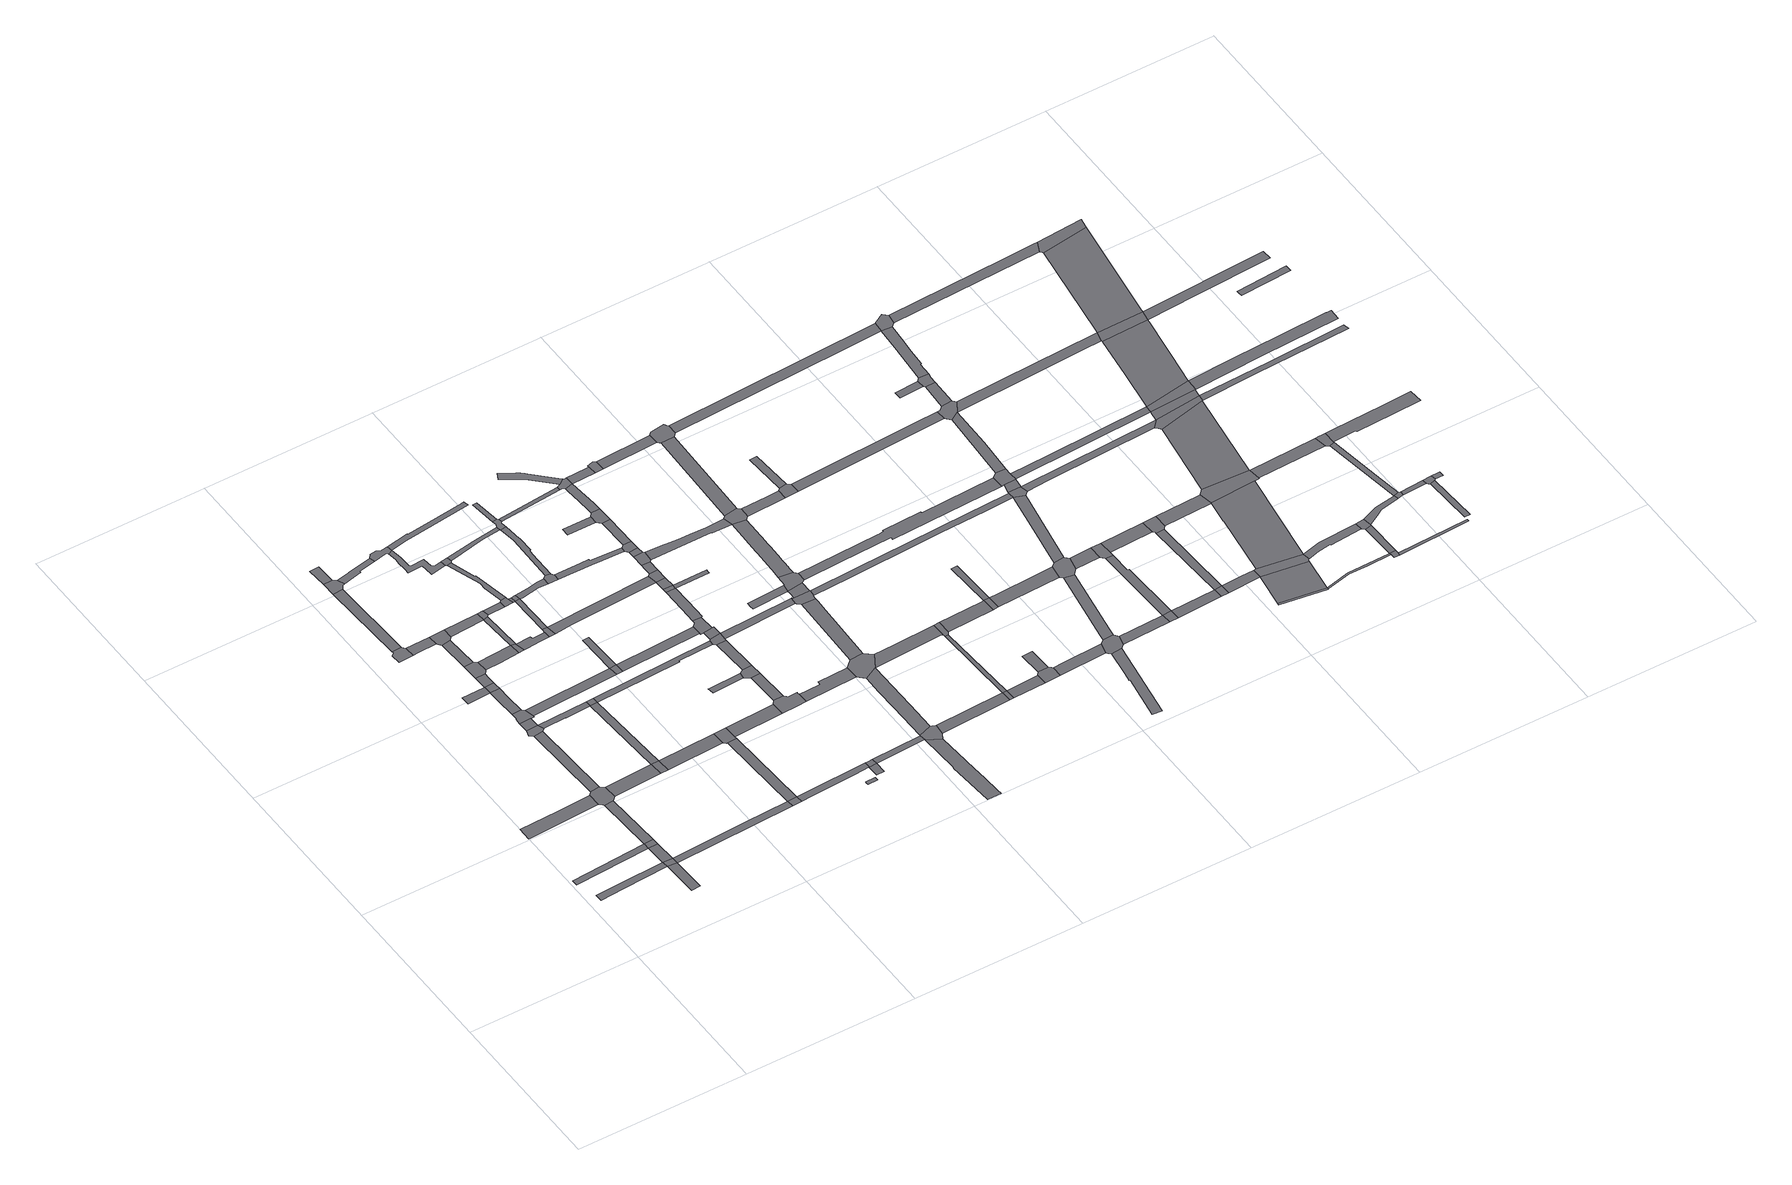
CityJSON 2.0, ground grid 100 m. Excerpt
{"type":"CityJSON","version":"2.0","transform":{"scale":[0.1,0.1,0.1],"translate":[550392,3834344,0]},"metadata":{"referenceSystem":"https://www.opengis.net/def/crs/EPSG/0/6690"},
"CityObjects":{
"road1":{"type":"Road","attributes":{"RoadStructureAttribute.sectionType":"1"},"geometry":[{"type":"MultiSurface","lod":"1","boundaries":[[[0,1,2,3,4,5]]]}]},
"road2":{"type":"Road","attributes":{"RoadStructureAttribute.sectionType":"1"},"geometry":[{"type":"MultiSurface","lod":"1","boundaries":[[[6,7,8,9]]]}]},
"road3":{"type":"Road","attributes":{"RoadStructureAttribute.sectionType":"1"},"geometry":[{"type":"MultiSurface","lod":"1","boundaries":[[[10,11,12,13,14,15]]]}]},
"road4":{"type":"Road","attributes":{"RoadStructureAttribute.sectionType":"1"},"geometry":[{"type":"MultiSurface","lod":"1","boundaries":[[[5,16,17,18,19]]]}]},
"road5":{"type":"Road","geometry":[{"type":"MultiSurface","lod":"1","boundaries":[[[0,5,19,20]]]}]},
"road6":{"type":"Road","attributes":{"RoadStructureAttribute.sectionType":"1"},"geometry":[{"type":"MultiSurface","lod":"1","boundaries":[[[21,9,22,23,24,0,20]]]}]},
"road7":{"type":"Road","geometry":[{"type":"MultiSurface","lod":"1","boundaries":[[[25,6,9,21]]]}]},
"road8":{"type":"Road","attributes":{"RoadStructureAttribute.sectionType":"1"},"geometry":[{"type":"MultiSurface","lod":"1","boundaries":[[[26,27,6,25]]]}]},
"road9":{"type":"Road","geometry":[{"type":"MultiSurface","lod":"1","boundaries":[[[28,29,30,31,10,15,32,33,34,35,36,37,38,27,26,39,40]]]}]},
"road10":{"type":"Road","attributes":{"RoadStructureAttribute.sectionType":"1"},"geometry":[{"type":"MultiSurface","lod":"1","boundaries":[[[41,42,43,29,28]]]}]},
"road11":{"type":"Road","geometry":[{"type":"MultiSurface","lod":"1","boundaries":[[[44,45,46,47,48,49,50,51,52]]]}]},
"road12":{"type":"Road","geometry":[{"type":"MultiSurface","lod":"1","boundaries":[[[53,54,55,56,42,41,57,58,59]]]}]},
"road13":{"type":"Road","geometry":[{"type":"MultiSurface","lod":"1","boundaries":[[[60,61,62,63]]]}]},
"road14":{"type":"Road","attributes":{"RoadStructureAttribute.sectionType":"1"},"geometry":[{"type":"MultiSurface","lod":"1","boundaries":[[[64,65,54,53]]]}]},
"road15":{"type":"Road","geometry":[{"type":"MultiSurface","lod":"1","boundaries":[[[66,67,68,69,70,65,64,71,72,73,74]]]}]},
"road16":{"type":"Road","attributes":{"RoadStructureAttribute.sectionType":"1"},"geometry":[{"type":"MultiSurface","lod":"1","boundaries":[[[75,40,39,76]]]}]},
"road17":{"type":"Road","attributes":{"RoadStructureAttribute.sectionType":"1"},"geometry":[{"type":"MultiSurface","lod":"1","boundaries":[[[77,78,46,45]]]}]},
"road18":{"type":"Road","attributes":{"RoadStructureAttribute.sectionType":"1"},"geometry":[{"type":"MultiSurface","lod":"1","boundaries":[[[79,80,63,81,67,66]]]}]},
"road19":{"type":"Road","attributes":{"RoadStructureAttribute.sectionType":"1"},"geometry":[{"type":"MultiSurface","lod":"1","boundaries":[[[82,83,20,19,84]]]}]},
"road20":{"type":"Road","attributes":{"RoadStructureAttribute.sectionType":"1"},"geometry":[{"type":"MultiSurface","lod":"1","boundaries":[[[85,52,51,86,87]]]}]},
"road21":{"type":"Road","geometry":[{"type":"MultiSurface","lod":"1","boundaries":[[[88,89,60,63,80]]]}]},
"road22":{"type":"Road","attributes":{"RoadStructureAttribute.sectionType":"1"},"geometry":[{"type":"MultiSurface","lod":"1","boundaries":[[[90,91,92,60,89]]]}]},
"road23":{"type":"Road","geometry":[{"type":"MultiSurface","lod":"1","boundaries":[[[93,94,92,91,95,96,97,98]]]}]},
"road24":{"type":"Road","geometry":[{"type":"MultiSurface","lod":"1","boundaries":[[[99,100,78,77,101,102,103]]]}]},
"road25":{"type":"Road","attributes":{"RoadStructureAttribute.sectionType":"1"},"geometry":[{"type":"MultiSurface","lod":"1","boundaries":[[[104,105,100,99]]]}]},
"road26":{"type":"Road","attributes":{"RoadStructureAttribute.sectionType":"1"},"geometry":[{"type":"MultiSurface","lod":"1","boundaries":[[[106,107,108,94,93]]]}]},
"road27":{"type":"Road","attributes":{"RoadStructureAttribute.sectionType":"1"},"geometry":[{"type":"MultiSurface","lod":"1","boundaries":[[[109,59,58,110,111,112,113]]]}]},
"road28":{"type":"Road","geometry":[{"type":"MultiSurface","lod":"1","boundaries":[[[114,85,87,108,107,115]]]}]},
"road29":{"type":"Road","geometry":[{"type":"MultiSurface","lod":"1","boundaries":[[[116,75,76,117]]]}]},
"road30":{"type":"Road","attributes":{"RoadStructureAttribute.sectionType":"1"},"geometry":[{"type":"MultiSurface","lod":"1","boundaries":[[[118,119,75,116]]]}]},
"road31":{"type":"Road","attributes":{"RoadStructureAttribute.sectionType":"1"},"geometry":[{"type":"MultiSurface","lod":"1","boundaries":[[[120,121,98,97,122,123]]]}]},
"road32":{"type":"Road","attributes":{"RoadStructureAttribute.sectionType":"1"},"geometry":[{"type":"MultiSurface","lod":"1","boundaries":[[[124,125,126,103,102,127,128,129,130]]]}]},
"road33":{"type":"Road","attributes":{"RoadStructureAttribute.sectionType":"1"},"geometry":[{"type":"MultiSurface","lod":"1","boundaries":[[[131,74,73,132]]]}]},
"road34":{"type":"Road","geometry":[{"type":"MultiSurface","lod":"1","boundaries":[[[133,109,113,134,119,118]]]}]},
"road35":{"type":"Road","attributes":{"RoadStructureAttribute.sectionType":"1"},"geometry":[{"type":"MultiSurface","lod":"1","boundaries":[[[135,114,115,136,137]]]}]},
"road36":{"type":"Road","attributes":{"RoadStructureAttribute.sectionType":"1"},"geometry":[{"type":"MultiSurface","lod":"1","boundaries":[[[138,116,117,139]]]}]},
"road37":{"type":"Road","geometry":[{"type":"MultiSurface","lod":"1","boundaries":[[[120,123,140,141,142]]]}]},
"road38":{"type":"Road","attributes":{"RoadStructureAttribute.sectionType":"1"},"geometry":[{"type":"MultiSurface","lod":"1","boundaries":[[[143,137,120,142]]]}]},
"road39":{"type":"Road","geometry":[{"type":"MultiSurface","lod":"1","boundaries":[[[144,82,84,145]]]}]},
"road40":{"type":"Road","geometry":[{"type":"MultiSurface","lod":"1","boundaries":[[[146,135,137,143,147,148,149]]]}]},
"road41":{"type":"Road","geometry":[{"type":"MultiSurface","lod":"1","boundaries":[[[150,151,152,124,130,153,154,155,156]]]}]},
"road42":{"type":"Road","attributes":{"RoadStructureAttribute.sectionType":"1"},"geometry":[{"type":"MultiSurface","lod":"1","boundaries":[[[157,158,159,160,141,140,161,162,163,164]]]}]},
"road43":{"type":"Road","attributes":{"RoadStructureAttribute.sectionType":"1"},"geometry":[{"type":"MultiSurface","lod":"1","boundaries":[[[165,166,167,168,82,144]]]}]},
"road44":{"type":"Road","attributes":{"RoadStructureAttribute.sectionType":"1"},"geometry":[{"type":"MultiSurface","lod":"1","boundaries":[[[169,170,146,149,171]]]}]},
"road45":{"type":"Road","attributes":{"RoadStructureAttribute.sectionType":"1"},"geometry":[{"type":"MultiSurface","lod":"1","boundaries":[[[172,173,174,175,176,177,155,154,178,179,180,181,182,183,184,185,186,187,188]]]}]},
"road46":{"type":"Road","geometry":[{"type":"MultiSurface","lod":"1","boundaries":[[[189,190,164,163,191]]]}]},
"road47":{"type":"Road","geometry":[{"type":"MultiSurface","lod":"1","boundaries":[[[192,138,139,193,166,165,194]]]}]},
"road48":{"type":"Road","geometry":[{"type":"MultiSurface","lod":"1","boundaries":[[[131,132,195,196]]]}]},
"road49":{"type":"Road","geometry":[{"type":"MultiSurface","lod":"1","boundaries":[[[197,198,199,200,169,171,201,202]]]}]},
"road50":{"type":"Road","attributes":{"RoadStructureAttribute.sectionType":"1"},"geometry":[{"type":"MultiSurface","lod":"1","boundaries":[[[203,204,190,189]]]}]},
"road51":{"type":"Road","attributes":{"RoadStructureAttribute.sectionType":"1"},"geometry":[{"type":"MultiSurface","lod":"1","boundaries":[[[205,206,207,208,209,210,198,197]]]}]},
"road52":{"type":"Road","attributes":{"RoadStructureAttribute.sectionType":"1"},"geometry":[{"type":"MultiSurface","lod":"1","boundaries":[[[211,212,213,131,196]]]}]},
"road53":{"type":"Road","geometry":[{"type":"MultiSurface","lod":"1","boundaries":[[[214,188,187,208,207,215]]]}]},
"road54":{"type":"Road","attributes":{"RoadStructureAttribute.sectionType":"1"},"geometry":[{"type":"MultiSurface","lod":"1","boundaries":[[[216,202,201,217,204]]]}]},
"road55":{"type":"Road","geometry":[{"type":"MultiSurface","lod":"1","boundaries":[[[218,216,204,203]]]}]},
"road56":{"type":"Road","attributes":{"RoadStructureAttribute.sectionType":"1"},"geometry":[{"type":"MultiSurface","lod":"1","boundaries":[[[219,220,221,144,145,222,223,224,225,226]]]}]},
"road57":{"type":"Road","attributes":{"RoadStructureAttribute.sectionType":"1"},"geometry":[{"type":"MultiSurface","lod":"1","boundaries":[[[227,133,118,228,229,230,231]]]}]},
"road58":{"type":"Road","attributes":{"RoadStructureAttribute.sectionType":"1"},"geometry":[{"type":"MultiSurface","lod":"1","boundaries":[[[232,233,234,218,203,235,236,237]]]}]},
"road59":{"type":"Road","attributes":{"RoadStructureAttribute.sectionType":"1"},"geometry":[{"type":"MultiSurface","lod":"1","boundaries":[[[238,192,194,239]]]}]},
"road60":{"type":"Road","attributes":{"RoadStructureAttribute.sectionType":"1"},"geometry":[{"type":"MultiSurface","lod":"1","boundaries":[[[240,241,242,243,244,156,155,245,246]]]}]},
"road61":{"type":"Road","geometry":[{"type":"MultiSurface","lod":"1","boundaries":[[[247,248,249,250,251]]]}]},
"road62":{"type":"Road","attributes":{"RoadStructureAttribute.sectionType":"1"},"geometry":[{"type":"MultiSurface","lod":"1","boundaries":[[[252,253,214,215,254,255]]]}]},
"road63":{"type":"Road","attributes":{"RoadStructureAttribute.sectionType":"1"},"geometry":[{"type":"MultiSurface","lod":"1","boundaries":[[[256,257,196,195,258,259]]]}]},
"road64":{"type":"Road","geometry":[{"type":"MultiSurface","lod":"1","boundaries":[[[260,261,262,263,264,265]]]}]},
"road65":{"type":"Road","geometry":[{"type":"MultiSurface","lod":"1","boundaries":[[[266,232,237,267,268,269,270]]]}]},
"road66":{"type":"Road","attributes":{"RoadStructureAttribute.sectionType":"1"},"geometry":[{"type":"MultiSurface","lod":"1","boundaries":[[[271,272,273,274]]]}]},
"road67":{"type":"Road","attributes":{"RoadStructureAttribute.sectionType":"1"},"geometry":[{"type":"MultiSurface","lod":"1","boundaries":[[[275,276,277,189,191,278,279]]]}]},
"road68":{"type":"Road","geometry":[{"type":"MultiSurface","lod":"1","boundaries":[[[280,281,219,226,272,271]]]}]},
"road69":{"type":"Road","attributes":{"RoadStructureAttribute.sectionType":"1"},"geometry":[{"type":"MultiSurface","lod":"1","boundaries":[[[282,283,284,285,286,287,288,289,266,270]]]}]},
"road70":{"type":"Road","geometry":[{"type":"MultiSurface","lod":"1","boundaries":[[[290,291,292,293,294,295,296,238,239,297,298,299]]]}]},
"road71":{"type":"Road","attributes":{"RoadStructureAttribute.sectionType":"1"},"geometry":[{"type":"MultiSurface","lod":"1","boundaries":[[[300,301,296,295]]]}]},
"road72":{"type":"Road","geometry":[{"type":"MultiSurface","lod":"1","boundaries":[[[302,303,304,260,265,305,301,300]]]}]},
"road73":{"type":"Road","geometry":[{"type":"MultiSurface","lod":"1","boundaries":[[[306,307,308,252,255,288,287,309,310,311]]]}]},
"road74":{"type":"Road","attributes":{"RoadStructureAttribute.sectionType":"1"},"geometry":[{"type":"MultiSurface","lod":"1","boundaries":[[[312,313,307,306]]]}]},
"road75":{"type":"Road","attributes":{"RoadStructureAttribute.sectionType":"1"},"geometry":[{"type":"MultiSurface","lod":"1","boundaries":[[[314,315,316,303,302]]]}]},
"road76":{"type":"Road","attributes":{"RoadStructureAttribute.sectionType":"1"},"geometry":[{"type":"MultiSurface","lod":"1","boundaries":[[[317,280,271,318]]]}]},
"road77":{"type":"Road","geometry":[{"type":"MultiSurface","lod":"1","boundaries":[[[319,320,321,227,231,315,314,322]]]}]},
"road78":{"type":"Road","attributes":{"RoadStructureAttribute.sectionType":"1"},"geometry":[{"type":"MultiSurface","lod":"1","boundaries":[[[323,324,325,326,268,267,327,328,329,330]]]}]},
"road79":{"type":"Road","attributes":{"RoadStructureAttribute.sectionType":"1"},"geometry":[{"type":"MultiSurface","lod":"1","boundaries":[[[331,332,333,320,319]]]}]},
"road80":{"type":"Road","geometry":[{"type":"MultiSurface","lod":"1","boundaries":[[[334,335,256,259,336,337,333,332,338]]]}]},
"road81":{"type":"Road","attributes":{"RoadStructureAttribute.sectionType":"1"},"geometry":[{"type":"MultiSurface","lod":"1","boundaries":[[[339,340,341,342,343,344,345,334,338]]]}]},
"road82":{"type":"Road","attributes":{"function":"3","RoadStructureAttribute.sectionType":"1"},"geometry":[{"type":"MultiSurface","lod":"1","boundaries":[[[346,347,348,349,350,351,352,353,354,355,356,357]]]}]},
"road83":{"type":"Road","attributes":{"RoadStructureAttribute.sectionType":"1"},"geometry":[{"type":"MultiSurface","lod":"1","boundaries":[[[358,359,360,361,299,298,362]]]}]},
"road84":{"type":"Road","geometry":[{"type":"MultiSurface","lod":"1","boundaries":[[[363,364,343,342]]]}]},
"road85":{"type":"Road","attributes":{"RoadStructureAttribute.sectionType":"1"},"geometry":[{"type":"MultiSurface","lod":"1","boundaries":[[[365,311,310,366]]]}]},
"road86":{"type":"Road","attributes":{"RoadStructureAttribute.sectionType":"1"},"geometry":[{"type":"MultiSurface","lod":"1","boundaries":[[[367,368,279,364,363]]]}]},
"road87":{"type":"Road","geometry":[{"type":"MultiSurface","lod":"1","boundaries":[[[369,370,275,279,368]]]}]},
"road88":{"type":"Road","geometry":[{"type":"MultiSurface","lod":"1","boundaries":[[[371,372,373,374]]]}]},
"road89":{"type":"Road","attributes":{"RoadStructureAttribute.sectionType":"1"},"geometry":[{"type":"MultiSurface","lod":"1","boundaries":[[[375,376,370,369,377]]]}]},
"road90":{"type":"Road","geometry":[{"type":"MultiSurface","lod":"1","boundaries":[[[378,379,380,317,318,346,357,381,382,383,384]]]}]},
"road91":{"type":"Road","geometry":[{"type":"MultiSurface","lod":"1","boundaries":[[[385,375,377,386,387,388]]]}]},
"road92":{"type":"Road","attributes":{"RoadStructureAttribute.sectionType":"1"},"geometry":[{"type":"MultiSurface","lod":"1","boundaries":[[[389,390,385,388]]]}]},
"road93":{"type":"Road","geometry":[{"type":"MultiSurface","lod":"1","boundaries":[[[391,392,393,330,329,394,390,389]]]}]},
"road94":{"type":"Road","geometry":[{"type":"MultiSurface","lod":"1","boundaries":[[[395,396,397,398,363,342]]]}]},
"road95":{"type":"Road","attributes":{"RoadStructureAttribute.sectionType":"1"},"geometry":[{"type":"MultiSurface","lod":"1","boundaries":[[[399,319,322,400]]]}]},
"road96":{"type":"Road","attributes":{"function":"3","RoadStructureAttribute.sectionType":"1"},"geometry":[{"type":"MultiSurface","lod":"1","boundaries":[[[401,402,403,404,405,406,380,379]]]}]},
"road97":{"type":"Road","attributes":{"RoadStructureAttribute.sectionType":"1"},"geometry":[{"type":"MultiSurface","lod":"1","boundaries":[[[407,408,392,391]]]}]},
"road98":{"type":"Road","attributes":{"RoadStructureAttribute.sectionType":"1"},"geometry":[{"type":"MultiSurface","lod":"1","boundaries":[[[409,410,411,412,413,414,415,416,417,418,419,420,421,422,423,424]]]}]},
"road99":{"type":"Road","geometry":[{"type":"MultiSurface","lod":"1","boundaries":[[[425,426,374,373,408,407]]]}]},
"road100":{"type":"Road","attributes":{"RoadStructureAttribute.sectionType":"1"},"geometry":[{"type":"MultiSurface","lod":"1","boundaries":[[[427,428,429,430,431,432,426,425]]]}]},
"road101":{"type":"Road","geometry":[{"type":"MultiSurface","lod":"1","boundaries":[[[433,434,358,362,435,436,404,403,437]]]}]},
"road102":{"type":"Road","geometry":[{"type":"MultiSurface","lod":"1","boundaries":[[[438,424,423,439,440,365,366,441,442,430,429,443]]]}]},
"road103":{"type":"Road","geometry":[{"type":"MultiSurface","lod":"1","boundaries":[[[444,445,446,447,448,449]]]}]},
"road104":{"type":"Road","attributes":{"RoadStructureAttribute.sectionType":"1"},"geometry":[{"type":"MultiSurface","lod":"1","boundaries":[[[450,451,384,383,452]]]}]},
"road105":{"type":"Road","attributes":{"function":"3","RoadStructureAttribute.sectionType":"1"},"geometry":[{"type":"MultiSurface","lod":"1","boundaries":[[[453,434,433,454,455,456]]]}]},
"road106":{"type":"Road","attributes":{"RoadStructureAttribute.sectionType":"1"},"geometry":[{"type":"MultiSurface","lod":"1","boundaries":[[[457,458,443,429,459]]]}]},
"road107":{"type":"Road","attributes":{"RoadStructureAttribute.sectionType":"1"},"geometry":[{"type":"MultiSurface","lod":"1","boundaries":[[[460,461,462,463,464,387,386,465,466,467,468]]]}]},
"road108":{"type":"Road","geometry":[{"type":"MultiSurface","lod":"1","boundaries":[[[469,470,399,400,471,453,456,472,473,474,475,476]]]}]},
"road109":{"type":"Road","attributes":{"function":"3","RoadStructureAttribute.sectionType":"1"},"geometry":[{"type":"MultiSurface","lod":"1","boundaries":[[[477,449,478,476,475]]]}]},
"road110":{"type":"Road","geometry":[{"type":"MultiSurface","lod":"1","boundaries":[[[479,480,481,457,459,482,483]]]}]},
"road111":{"type":"Road","geometry":[{"type":"MultiSurface","lod":"1","boundaries":[[[484,485,444,449,477,486,487,488,489,490,491]]]}]},
"road112":{"type":"Road","attributes":{"RoadStructureAttribute.sectionType":"1"},"geometry":[{"type":"MultiSurface","lod":"1","boundaries":[[[492,493,437,403,494,495,496,497]]]}]},
"road113":{"type":"Road","geometry":[{"type":"MultiSurface","lod":"1","boundaries":[[[498,450,452,499]]]}]},
"road114":{"type":"Road","attributes":{"function":"3","RoadStructureAttribute.sectionType":"1"},"geometry":[{"type":"MultiSurface","lod":"1","boundaries":[[[467,500,501,502,503,484,491,504,505,506,507,508,509,510,511,512,513,514,515]]]}]},
"road115":{"type":"Road","attributes":{"RoadStructureAttribute.sectionType":"1"},"geometry":[{"type":"MultiSurface","lod":"1","boundaries":[[[516,517,450,498]]]}]},
"road116":{"type":"Road","attributes":{"RoadStructureAttribute.sectionType":"1"},"geometry":[{"type":"MultiSurface","lod":"1","boundaries":[[[518,483,482,519]]]}]},
"road117":{"type":"Road","geometry":[{"type":"MultiSurface","lod":"1","boundaries":[[[520,521,522,523,468,467,515,524,525,526,527]]]}]},
"road118":{"type":"Road","attributes":{"RoadStructureAttribute.sectionType":"1"},"geometry":[{"type":"MultiSurface","lod":"1","boundaries":[[[528,498,499,529]]]}]},
"road119":{"type":"Road","geometry":[{"type":"MultiSurface","lod":"1","boundaries":[[[530,492,497,517,516,531,532]]]}]},
"road120":{"type":"Road","attributes":{"function":"3","RoadStructureAttribute.sectionType":"1"},"geometry":[{"type":"MultiSurface","lod":"1","boundaries":[[[533,534,522,521]]]}]},
"road121":{"type":"Road","geometry":[{"type":"MultiSurface","lod":"1","boundaries":[[[535,536,537,538,528,529,539,540]]]}]},
"road122":{"type":"Road","attributes":{"RoadStructureAttribute.sectionType":"1"},"geometry":[{"type":"MultiSurface","lod":"1","boundaries":[[[541,542,527,526,543]]]}]},
"road123":{"type":"Road","geometry":[{"type":"MultiSurface","lod":"1","boundaries":[[[544,545,546,538,537]]]}]},
"road124":{"type":"Road","attributes":{"RoadStructureAttribute.sectionType":"1"},"geometry":[{"type":"MultiSurface","lod":"1","boundaries":[[[547,548,549,530,532,550]]]}]},
"road125":{"type":"Road","geometry":[{"type":"MultiSurface","lod":"1","boundaries":[[[551,552,553,554,518,519,555,556,534,533,557,558,559,560]]]}]},
"road126":{"type":"Road","geometry":[{"type":"MultiSurface","lod":"1","boundaries":[[[561,562,541,543,563,564]]]}]},
"road127":{"type":"Road","attributes":{"RoadStructureAttribute.sectionType":"1"},"geometry":[{"type":"MultiSurface","lod":"1","boundaries":[[[565,566,540,539,567]]]}]},
"road128":{"type":"Road","attributes":{"RoadStructureAttribute.sectionType":"1"},"geometry":[{"type":"MultiSurface","lod":"1","boundaries":[[[568,569,562,561]]]}]},
"road129":{"type":"Road","geometry":[{"type":"MultiSurface","lod":"1","boundaries":[[[570,547,550,571]]]}]},
"road130":{"type":"Road","attributes":{"RoadStructureAttribute.sectionType":"1"},"geometry":[{"type":"MultiSurface","lod":"1","boundaries":[[[572,573,574,547,570]]]}]},
"road131":{"type":"Road","attributes":{"RoadStructureAttribute.sectionType":"1"},"geometry":[{"type":"MultiSurface","lod":"1","boundaries":[[[575,576,577,578,579,580,581]]]}]},
"road132":{"type":"Road","attributes":{"RoadStructureAttribute.sectionType":"1"},"geometry":[{"type":"MultiSurface","lod":"1","boundaries":[[[582,583,584,585,586,474,473,587,588,589,590,591,592]]]}]},
"road133":{"type":"Road","attributes":{"RoadStructureAttribute.sectionType":"1"},"geometry":[{"type":"MultiSurface","lod":"1","boundaries":[[[593,594,595,596,597,598,599,600,489,488,601,602,603,604]]]}]},
"road134":{"type":"Road","geometry":[{"type":"MultiSurface","lod":"1","boundaries":[[[605,606,607,608,565,567,609,610,576,575,611,612]]]}]},
"road135":{"type":"Road","attributes":{"RoadStructureAttribute.sectionType":"1"},"geometry":[{"type":"MultiSurface","lod":"1","boundaries":[[[613,614,615,570,571,616]]]}]},
"road136":{"type":"Road","attributes":{"RoadStructureAttribute.sectionType":"1"},"geometry":[{"type":"MultiSurface","lod":"1","boundaries":[[[617,618,606,605,619,620,621]]]}]},
"road137":{"type":"Road","attributes":{"RoadStructureAttribute.sectionType":"1"},"geometry":[{"type":"MultiSurface","lod":"1","boundaries":[[[622,612,611,623]]]}]},
"road138":{"type":"Road","attributes":{"RoadStructureAttribute.sectionType":"1"},"geometry":[{"type":"MultiSurface","lod":"1","boundaries":[[[624,625,626,564,563,627]]]}]},
"road139":{"type":"Road","geometry":[{"type":"MultiSurface","lod":"1","boundaries":[[[628,629,630,613,616,631,617,621,632,633,634,635]]]}]},
"road140":{"type":"Road","geometry":[{"type":"MultiSurface","lod":"1","boundaries":[[[636,622,623,637]]]}]},
"road141":{"type":"Road","attributes":{"RoadStructureAttribute.sectionType":"1"},"geometry":[{"type":"MultiSurface","lod":"1","boundaries":[[[638,639,560,559,640,641]]]}]},
"road142":{"type":"Road","attributes":{"RoadStructureAttribute.sectionType":"1"},"geometry":[{"type":"MultiSurface","lod":"1","boundaries":[[[642,635,634,643]]]}]},
"road143":{"type":"Road","attributes":{"RoadStructureAttribute.sectionType":"1"},"geometry":[{"type":"MultiSurface","lod":"1","boundaries":[[[592,644,629,628,645]]]}]},
"road144":{"type":"Road","attributes":{"RoadStructureAttribute.sectionType":"1"},"geometry":[{"type":"MultiSurface","lod":"1","boundaries":[[[646,647,648,649,622,636]]]}]},
"road145":{"type":"Road","geometry":[{"type":"MultiSurface","lod":"1","boundaries":[[[650,642,643,651,649,648,652,653]]]}]},
"road146":{"type":"Road","attributes":{"RoadStructureAttribute.sectionType":"1"},"geometry":[{"type":"MultiSurface","lod":"1","boundaries":[[[654,655,636,637,656]]]}]},
"road147":{"type":"Road","geometry":[{"type":"MultiSurface","lod":"1","boundaries":[[[657,582,592,645,658,659]]]}]},
"road148":{"type":"Road","attributes":{"RoadStructureAttribute.sectionType":"1"},"geometry":[{"type":"MultiSurface","lod":"1","boundaries":[[[660,661,662,657,659]]]}]},
"road149":{"type":"Road","geometry":[{"type":"MultiSurface","lod":"1","boundaries":[[[663,664,665,666,593,604,662,661,667,668,669]]]}]},
"road150":{"type":"Road","attributes":{"RoadStructureAttribute.sectionType":"1"},"geometry":[{"type":"MultiSurface","lod":"1","boundaries":[[[670,650,653,671,672]]]}]},
"road151":{"type":"Road","geometry":[{"type":"MultiSurface","lod":"1","boundaries":[[[673,654,656,674]]]}]},
"road152":{"type":"Road","attributes":{"RoadStructureAttribute.sectionType":"1"},"geometry":[{"type":"MultiSurface","lod":"1","boundaries":[[[675,676,677,663,669]]]}]},
"road153":{"type":"Road","attributes":{"RoadStructureAttribute.sectionType":"1"},"geometry":[{"type":"MultiSurface","lod":"1","boundaries":[[[678,679,654,673]]]}]},
"road154":{"type":"Road","geometry":[{"type":"MultiSurface","lod":"1","boundaries":[[[680,681,682,683,684]]]}]},
"road155":{"type":"Road","geometry":[{"type":"MultiSurface","lod":"1","boundaries":[[[685,686,687,688,689,624,627,677,676,690]]]}]},
"road156":{"type":"Road","attributes":{"RoadStructureAttribute.sectionType":"1"},"geometry":[{"type":"MultiSurface","lod":"1","boundaries":[[[691,692,673,674,693]]]}]},
"road157":{"type":"Road","geometry":[{"type":"MultiSurface","lod":"1","boundaries":[[[694,670,672,695,679,678,696,697]]]}]},
"road158":{"type":"Road","attributes":{"RoadStructureAttribute.sectionType":"1"},"geometry":[{"type":"MultiSurface","lod":"1","boundaries":[[[698,688,687,699]]]}]},
"road159":{"type":"Road","geometry":[{"type":"MultiSurface","lod":"1","boundaries":[[[700,680,684,698,699,701,702,703]]]}]},
"road160":{"type":"Road","geometry":[{"type":"MultiSurface","lod":"1","boundaries":[[[704,705,706,707,708]]]}]},
"road161":{"type":"Road","attributes":{"RoadStructureAttribute.sectionType":"1"},"geometry":[{"type":"MultiSurface","lod":"1","boundaries":[[[641,709,700,703,710,711,712,713,714,715]]]}]},
"road162":{"type":"Road","attributes":{"function":"2","RoadStructureAttribute.sectionType":"1"},"geometry":[{"type":"MultiSurface","lod":"1","boundaries":[[[693,716,704,708,717,718]]]}]},
"road163":{"type":"Road","attributes":{"RoadStructureAttribute.sectionType":"1"},"geometry":[{"type":"MultiSurface","lod":"1","boundaries":[[[719,659,658,720,721]]]}]},
"road164":{"type":"Road","attributes":{"RoadStructureAttribute.sectionType":"1"},"geometry":[{"type":"MultiSurface","lod":"1","boundaries":[[[722,694,697,723,724]]]}]},
"road165":{"type":"Road","geometry":[{"type":"MultiSurface","lod":"1","boundaries":[[[725,691,693,718,726,727,728]]]}]},
"road166":{"type":"Road","attributes":{"RoadStructureAttribute.sectionType":"1"},"geometry":[{"type":"MultiSurface","lod":"1","boundaries":[[[729,730,731,668,667,732]]]}]},
"road167":{"type":"Road","geometry":[{"type":"MultiSurface","lod":"1","boundaries":[[[733,638,641,715,734,735]]]}]},
"road168":{"type":"Road","attributes":{"function":"2","RoadStructureAttribute.sectionType":"1"},"geometry":[{"type":"MultiSurface","lod":"1","boundaries":[[[736,737,724,738,739,725,728]]]}]},
"road169":{"type":"Road","attributes":{"RoadStructureAttribute.sectionType":"1"},"geometry":[{"type":"MultiSurface","lod":"1","boundaries":[[[740,741,708,707,742,743,744]]]}]},
"road170":{"type":"Road","attributes":{"RoadStructureAttribute.sectionType":"1"},"geometry":[{"type":"MultiSurface","lod":"1","boundaries":[[[745,746,747,690,676,748,749,750,751,752]]]}]},
"road171":{"type":"Road","geometry":[{"type":"MultiSurface","lod":"1","boundaries":[[[753,754,755,722,724,737,756,757,758,759,760,761]]]}]},
"road172":{"type":"Road","attributes":{"RoadStructureAttribute.sectionType":"1"},"geometry":[{"type":"MultiSurface","lod":"1","boundaries":[[[762,763,728,727,764,765,766,767]]]}]},
"road173":{"type":"Road","attributes":{"function":"2","RoadStructureAttribute.sectionType":"1"},"geometry":[{"type":"MultiSurface","lod":"1","boundaries":[[[768,769,753,761]]]}]},
"road174":{"type":"Road","geometry":[{"type":"MultiSurface","lod":"1","boundaries":[[[770,740,744,771,772,773]]]}]},
"road175":{"type":"Road","attributes":{"RoadStructureAttribute.sectionType":"1"},"geometry":[{"type":"MultiSurface","lod":"1","boundaries":[[[774,775,740,770]]]}]},
"road176":{"type":"Road","geometry":[{"type":"MultiSurface","lod":"1","boundaries":[[[776,762,767,775,774,777]]]}]},
"road177":{"type":"Road","geometry":[{"type":"MultiSurface","lod":"1","boundaries":[[[778,719,721,779,769,768,780,781]]]}]},
"road178":{"type":"Road","attributes":{"RoadStructureAttribute.sectionType":"1"},"geometry":[{"type":"MultiSurface","lod":"1","boundaries":[[[782,783,784,735,734,785]]]}]},
"road179":{"type":"Road","attributes":{"function":"2","RoadStructureAttribute.sectionType":"1"},"geometry":[{"type":"MultiSurface","lod":"1","boundaries":[[[786,787,788,732,789,790,791,719,778]]]}]},
"road180":{"type":"Road","geometry":[{"type":"MultiSurface","lod":"1","boundaries":[[[792,793,729,732,788]]]}]},
"road181":{"type":"Road","attributes":{"RoadStructureAttribute.sectionType":"1"},"geometry":[{"type":"MultiSurface","lod":"1","boundaries":[[[794,760,759,795]]]}]},
"road182":{"type":"Road","attributes":{"RoadStructureAttribute.sectionType":"1"},"geometry":[{"type":"MultiSurface","lod":"1","boundaries":[[[796,797,798,776,777,799,800,801,802]]]}]},
"road183":{"type":"Road","attributes":{"RoadStructureAttribute.sectionType":"1"},"geometry":[{"type":"MultiSurface","lod":"1","boundaries":[[[803,773,772,804]]]}]},
"road184":{"type":"Road","attributes":{"function":"2","RoadStructureAttribute.sectionType":"1"},"geometry":[{"type":"MultiSurface","lod":"1","boundaries":[[[805,806,807,808,809,810,811,812,813,793,792]]]}]},
"road185":{"type":"Road","geometry":[{"type":"MultiSurface","lod":"1","boundaries":[[[814,796,802,815,816,817]]]}]},
"road186":{"type":"Road","geometry":[{"type":"MultiSurface","lod":"1","boundaries":[[[818,752,751,810,809]]]}]},
"road187":{"type":"Road","attributes":{"RoadStructureAttribute.sectionType":"1"},"geometry":[{"type":"MultiSurface","lod":"1","boundaries":[[[819,820,821,796,814]]]}]},
"road188":{"type":"Road","geometry":[{"type":"MultiSurface","lod":"1","boundaries":[[[822,823,824,794,795,825,826,821,820,827,828]]]}]},
"road189":{"type":"Road","attributes":{"RoadStructureAttribute.sectionType":"1"},"geometry":[{"type":"MultiSurface","lod":"1","boundaries":[[[829,817,816,830]]]}]},
"road190":{"type":"Road","attributes":{"RoadStructureAttribute.sectionType":"1"},"geometry":[{"type":"MultiSurface","lod":"1","boundaries":[[[831,832,833,834]]]}]},
"road191":{"type":"Road","attributes":{"function":"2","RoadStructureAttribute.sectionType":"1"},"geometry":[{"type":"MultiSurface","lod":"1","boundaries":[[[835,836,837,838,839,752,818]]]}]},
"road192":{"type":"Road","geometry":[{"type":"MultiSurface","lod":"1","boundaries":[[[840,829,830,841,842,832,831,843]]]}]},
"road193":{"type":"Road","attributes":{"RoadStructureAttribute.sectionType":"1"},"geometry":[{"type":"MultiSurface","lod":"1","boundaries":[[[844,840,843,845]]]}]},
"road194":{"type":"Road","geometry":[{"type":"MultiSurface","lod":"1","boundaries":[[[846,782,785,847,838,837]]]}]},
"road195":{"type":"Road","attributes":{"RoadStructureAttribute.sectionType":"1"},"geometry":[{"type":"MultiSurface","lod":"1","boundaries":[[[848,849,850,778,781,851,852,853]]]}]},
"road196":{"type":"Road","attributes":{"RoadStructureAttribute.sectionType":"1"},"geometry":[{"type":"MultiSurface","lod":"1","boundaries":[[[854,855,856,822,828,857,858,859,860,861]]]}]},
"road197":{"type":"Road","attributes":{"RoadStructureAttribute.sectionType":"1"},"geometry":[{"type":"MultiSurface","lod":"1","boundaries":[[[862,863,864,865,866,792,788,867,868,869]]]}]},
"road198":{"type":"Road","attributes":{"RoadStructureAttribute.sectionType":"1"},"geometry":[{"type":"MultiSurface","lod":"1","boundaries":[[[870,818,809,871,872,873]]]}]},
"road199":{"type":"Road","attributes":{"RoadStructureAttribute.sectionType":"1"},"geometry":[{"type":"MultiSurface","lod":"1","boundaries":[[[874,875,876,877,878]]]}]}
},
"vertices":[
[473,503,0],[205,490,0],[65,484,0],[67,441,0],[208,450,0],[476,468,0],
[466,665,0],[22,636,0],[24,600,0],[467,628,0],
[427,1105,0],[236,1097,0],[2,1087,0],[1,1007,0],[9,1007,0],[425,1027,0],
[476,465,0],[485,258,0],[539,261,0],[530,461,0],
[529,501,0],
[523,630,0],[468,626,0],[468,621,0],[473,505,0],
[521,668,0],
[504,1010,0],[450,1005,0],
[500,1131,0],[445,1124,0],[433,1112,0],[428,1107,0],[426,1027,0],[428,1026,0],[433,1024,0],[437,1022,0],[441,1019,0],[444,1016,0],[447,1012,0],[526,1032,0],[522,1112,0],
[477,1617,0],[422,1612,0],[423,1597,0],
[222,2491,0],[210,2507,0],[155,2504,0],[156,2494,0],[140,2482,0],[142,2422,0],[216,2427,0],[228,2427,0],[225,2488,0],
[479,1669,0],[411,1664,0],[401,1630,0],[406,1626,0],[490,1631,0],[492,1633,0],[481,1668,0],
[405,2043,0],[269,2037,0],[271,1987,0],[407,1993,0],
[477,1730,0],[410,1725,0],
[470,1806,0],[415,1804,0],[417,1763,0],[412,1762,0],[410,1728,0],[486,1730,0],[498,1731,0],[497,1738,0],[485,1794,0],
[805,1125,0],[809,1045,0],
[189,3016,0],[132,3013,0],
[465,1920,0],[463,1995,0],[409,1919,0],
[1234,535,0],[971,523,0],[1236,492,0],
[367,2494,0],[258,2429,0],[370,2436,0],
[461,2027,0],[461,2045,0],
[459,2089,0],[458,2120,0],[402,2118,0],
[454,2221,0],[398,2219,0],[470,2134,0],[472,2136,0],[477,2142,0],[472,2210,0],
[182,3099,0],[128,3097,0],[207,3041,0],[218,3044,0],[201,3084,0],
[177,3217,0],[123,3215,0],
[454,2226,0],[444,2419,0],[390,2410,0],
[775,1680,0],[629,1639,0],[630,1637,0],[640,1637,0],[776,1643,0],
[458,2497,0],[459,2439,0],
[851,1127,0],[855,1047,0],
[819,1645,0],[776,1642,0],
[677,2224,0],[670,2224,0],[566,2148,0],[682,2157,0],
[424,3132,0],[282,3104,0],[282,3101,0],[282,3058,0],[331,3069,0],[331,3079,0],[434,3100,0],
[1005,1818,0],[1011,1762,0],
[818,1682,0],[777,1643,0],
[659,2505,0],[657,2449,0],[662,2450,0],
[1185,1142,0],[1187,1062,0],
[716,2159,0],[704,2217,0],[704,2221,0],
[692,2457,0],
[1289,536,0],[1292,495,0],
[694,2507,0],[691,2463,0],[696,2466,0],[700,2468,0],
[499,3147,0],[480,3160,0],[442,3154,0],[511,3115,0],[521,3108,0],[547,3121,0],[542,3154,0],
[870,2211,0],[797,2206,0],[794,2223,0],[792,2223,0],[796,2166,0],[798,2166,0],[873,2172,0],[872,2211,0],
[1264,1052,0],[1209,1049,0],[1219,847,0],[1219,846,0],
[800,2511,0],[696,2507,0],[803,2474,0],
[667,2908,0],[652,2923,0],[646,2977,0],[568,2972,0],[560,2982,0],[558,3054,0],[529,3048,0],[526,3022,0],[529,2967,0],[530,2939,0],[543,2940,0],[615,2941,0],[618,2910,0],[623,2866,0],[658,2873,0],[714,2885,0],[708,2916,0],
[901,2234,0],[871,2234,0],[909,2174,0],
[1259,1145,0],[1203,1049,0],[1263,1066,0],
[1045,1764,0],[1043,1820,0],
[843,2528,0],[811,2521,0],[808,2518,0],[802,2512,0],[856,2478,0],[846,2508,0],
[896,2479,0],[869,2478,0],
[800,2738,0],[795,2737,0],[749,2883,0],[722,2877,0],[790,2679,0],[789,2637,0],
[1036,2060,0],[1017,2060,0],[998,2059,0],
[752,2924,0],[757,2895,0],
[865,2510,0],[861,2478,0],
[892,2514,0],
[1708,555,0],[1343,538,0],[1302,536,0],[1304,496,0],[1346,498,0],[1413,502,0],[1621,514,0],[1709,520,0],
[1531,1712,0],[962,1652,0],[1323,1668,0],[1322,1676,0],[1531,1684,0],
[1075,2535,0],[1033,2534,0],[971,2523,0],[912,2479,0],[1016,2495,0],[1075,2494,0],
[1550,1158,0],[1553,1079,0],
[1038,3218,0],[1024,3215,0],[817,3187,0],[676,3171,0],[675,3176,0],[650,3140,0],[1045,3186,0],
[1695,442,0],[1636,439,0],[1636,428,0],[1637,418,0],[1697,420,0],
[1078,2975,0],[924,2952,0],[972,2938,0],[1080,2952,0],
[1514,1841,0],[1044,1820,0],[1070,1765,0],[1518,1785,0],
[1534,1435,0],[1339,1426,0],[1337,1426,0],[1340,1407,0],[1342,1389,0],[1527,1398,0],
[1095,2554,0],[1133,2494,0],[1134,2533,0],[1128,2539,0],[1122,2547,0],
[1754,522,0],[1709,517,0],[1710,451,0],[1756,452,0],
[1523,2268,0],[906,2234,0],[903,2234,0],[1017,2183,0],[1534,2212,0],
[1752,557,0],[1730,556,0],
[1124,2718,0],[1125,2745,0],[1132,2745,0],[1131,2845,0],[1129,2845,0],[1118,2951,0],[1084,2948,0],[1100,2850,0],
[1697,1163,0],[1697,1165,0],[1685,1165,0],[1643,1163,0],[1636,1170,0],[1624,1182,0],[1568,1180,0],[1646,1083,0],[1700,1086,0],[1697,1148,0],
[1615,1380,0],[1560,1378,0],
[1612,1451,0],[1557,1448,0],[1537,1435,0],[1528,1397,0],
[1109,3023,0],[1083,3019,0],[1086,2992,0],[1115,2989,0],[1122,2995,0],[1117,3018,0],
[1090,3177,0],[1064,3174,0],
[1602,1672,0],[1545,1669,0],[1557,1453,0],
[2046,571,0],[2049,536,0],
[1604,1730,0],[1539,1722,0],[1536,1717,0],[1601,1686,0],
[1341,2522,0],[1340,2527,0],[1339,2531,0],[1294,2532,0],[1331,2491,0],[1360,2489,0],[1521,2485,0],[1523,2512,0],
[1602,1785,0],[1591,1783,0],[1536,1778,0],
[1537,1879,0],[1537,1861,0],[1518,1777,0],[1524,1778,0],[1587,1879,0],
[1594,1879,0],[1594,1931,0],[1591,2116,0],[1591,2123,0],[1535,2123,0],[1537,1982,0],[1537,1930,0],
[2049,532,0],[2061,293,0],[2061,284,0],[2063,242,0],[2082,4,0],[2162,5,0],[2159,40,0],[2152,137,0],[2144,232,0],[2141,289,0],[2140,299,0],[2129,491,0],
[2004,1179,0],[1928,1176,0],[1826,1171,0],[1827,1152,0],[2004,1099,0],
[1591,2148,0],[1535,2148,0],
[1486,3050,0],[1488,3030,0],
[1591,2150,0],[1590,2214,0],
[1588,2280,0],[1539,2279,0],
[1346,2782,0],[1346,2737,0],[1513,2738,0],[1512,2783,0],
[1538,2352,0],[1538,2324,0],[1587,2350,0],
[2133,597,0],[2125,601,0],[2046,573,0],[2130,493,0],[2143,518,0],[2148,527,0],[2152,589,0],
[1538,2427,0],[1598,2360,0],[1601,2421,0],[1592,2427,0],
[1590,2467,0],[1538,2465,0],
[1588,2527,0],[1540,2526,0],[1525,2512,0],[1522,2483,0],
[1792,2125,0],[1793,2138,0],[1795,2150,0],[1793,2150,0],
[2038,1750,0],[2034,1708,0],
[2125,606,0],[2122,788,0],[2122,1103,0],[2044,1061,0],[2043,948,0],[2043,813,0],
[1585,2715,0],[1536,2714,0],
[1526,3103,0],[1514,3115,0],[1414,3215,0],[1405,3225,0],[1388,3237,0],[1371,3248,0],[1354,3258,0],[1326,3274,0],[1311,3285,0],[1289,3298,0],[1271,3260,0],[1379,3189,0],[1398,3174,0],[1486,3086,0],[1510,3063,0],[1542,3087,0],
[1583,2807,0],[1532,2806,0],
[1582,2830,0],[1580,2861,0],[1564,3031,0],[1517,3020,0],[1522,2936,0],[1524,2935,0],
[2125,1223,0],[2047,1217,0],[2006,1098,0],[2043,1061,0],[2168,1185,0],
[1547,3082,0],[1498,3056,0],[1495,3055,0],[1500,3031,0],[1503,3031,0],[1562,3083,0],
[2056,1848,0],[1835,1836,0],[1835,1812,0],[1836,1788,0],[1837,1788,0],[2051,1802,0],
[2557,606,0],[2550,606,0],[2560,544,0],
[2059,1683,0],[2137,1612,0],[2139,1659,0],[2139,1681,0],
[1699,3089,0],[1689,3087,0],[1702,3037,0],
[1960,2407,0],[1862,2410,0],[1793,2412,0],[1724,2416,0],[1708,2417,0],[1960,2361,0],[1960,2357,0],[2078,2354,0],[2065,2412,0],
[2041,1743,0],[2043,1750,0],[2040,1702,0],[2140,1706,0],[2144,1706,0],[2146,1742,0],[2146,1744,0],[2052,1743,0],
[2145,1812,0],[2052,1785,0],
[1737,3107,0],[1734,3109,0],[1699,3099,0],[1751,3039,0],[1749,3100,0],
[2066,1912,0],[2062,1848,0],[2145,1814,0],[2148,1816,0],[2166,1826,0],[2164,1881,0],[2156,1889,0],[2146,1900,0],
[2531,1201,0],[2289,1190,0],[2220,1107,0],[2526,1121,0],[2530,1121,0],[2534,1121,0],
[2582,607,0],[2585,545,0],
[2072,2129,0],[2072,2110,0],[2068,1947,0],[2067,1936,0],[2147,1936,0],[2148,1949,0],[2148,1951,0],[2148,1979,0],[2148,2001,0],[2150,2042,0],[2152,2091,0],[2151,2111,0],[2151,2114,0],[2152,2151,0],[2152,2163,0],[2156,2345,0],
[2555,1103,0],[2535,1102,0],
[2077,3115,0],[2079,3055,0],
[2167,2431,0],[2159,2438,0],[2079,2427,0],[2076,2423,0],[2157,2346,0],[2162,2350,0],[2173,2361,0],[2176,2422,0],
[2774,616,0],[2776,553,0],
[2565,1202,0],[2565,1117,0],[2568,1123,0],
[2175,3041,0],[2096,3038,0],
[2860,628,0],[2859,629,0],[2849,638,0],[2789,635,0],[2868,556,0],[2868,621,0],
[2402,2430,0],[2336,2427,0],[2405,2372,0],
[2844,777,0],[2812,776,0],[2781,774,0],
[2838,1215,0],[2835,1215,0],[2830,1214,0],[2842,1134,0],
[2191,3123,0],[2178,3143,0],[2097,3132,0],[2088,3125,0],[2086,3048,0],[2090,3043,0],[2176,3042,0],[2193,3060,0],[2194,3060,0],[2193,3121,0],
[2462,2452,0],[2418,2445,0],[2483,2376,0],[2481,2435,0],
[3162,634,0],[2932,625,0],[3147,569,0],
[2446,2700,0],[2401,2697,0],
[2871,1216,0],[2874,1136,0],
[2861,1496,0],[2842,1495,0],[2823,1493,0],
[3232,553,0],[3169,548,0],[3146,389,0],[3139,341,0],[3145,341,0],[3103,73,0],[3157,65,0],
[3360,1793,0],[3203,1787,0],[3122,1783,0],[2738,1768,0],[2444,1755,0],[2363,1715,0],[2566,1724,0],[2605,1725,0],[2918,1739,0],[3197,1750,0],[3361,1757,0],
[3355,1929,0],[2918,1913,0],[2918,1919,0],[2686,1910,0],[2687,1901,0],[2673,1901,0],[2654,1900,0],[2653,1900,0],[2386,1834,0],[2694,1845,0],[2695,1831,0],[3358,1856,0],
[3248,657,0],[3187,655,0],[3175,645,0],[3170,641,0],[3155,561,0],[3161,556,0],[3253,571,0],[3268,632,0],
[3255,1232,0],[3147,1228,0],[2929,1218,0],[3245,1152,0],
[3261,1135,0],[3192,689,0],[3255,704,0],[3312,1081,0],[3319,1123,0],
[3531,642,0],[3535,582,0],
[3376,2480,0],[3244,2473,0],[2567,2439,0],[3379,2420,0],
[3340,1258,0],[3280,1250,0],[3269,1242,0],[3253,1143,0],[3319,1126,0],[3327,1135,0],[3347,1155,0],[3364,1237,0],
[3584,645,0],[3587,584,0],
[3461,3181,0],[3052,3161,0],[3229,3109,0],[3456,3120,0],
[3490,1242,0],[3493,1160,0],
[3327,1537,0],[3422,1735,0],
[3570,1011,0],[3560,1011,0],[3557,1139,0],[3514,1138,0],
[3553,1244,0],[3503,1150,0],[3557,1151,0],[3556,1164,0],
[3849,656,0],[3591,645,0],[3852,597,0],
[3363,1802,0],[3445,1757,0],[3434,1799,0],
[3436,1804,0],[3443,1858,0],[3372,1856,0],
[3384,1954,0],[3379,1949,0],[3372,1943,0],[3358,1932,0],[3444,1863,0],[3441,1909,0],[3441,1949,0],
[3808,1254,0],[3805,1172,0],[3811,1173,0],
[3894,658,0],[3896,599,0],
[3455,2167,0],[3458,2423,0],[3409,2390,0],
[3871,1156,0],[3824,1154,0],
[3414,2716,0],[3273,2708,0],[3274,2686,0],[3276,2663,0],[3417,2671,0],
[3489,2496,0],[3487,2497,0],[3480,2505,0],[3415,2499,0],[3395,2480,0],[3498,2487,0],
[4088,667,0],[4016,664,0],[4090,608,0],
[3886,1258,0],[3824,1166,0],[3873,1158,0],[3889,1176,0],
[3426,2662,0],[3481,2661,0],
[3431,2733,0],[3482,2708,0],[3486,2712,0],[3487,2731,0],
[4061,401,0],[4059,389,0],[4327,351,0],[4329,352,0],[4329,363,0],
[3447,2982,0],[3490,2812,0],[3495,2813,0],[3496,2814,0],[3503,2915,0],[3509,2996,0],[3517,3114,0],
[4089,598,0],[4331,378,0],[4358,571,0],
[4263,1838,0],[3575,1764,0],[4226,1795,0],
[4158,1268,0],[4166,1186,0],[4172,1187,0],
[4104,668,0],[4359,582,0],[4366,584,0],[4360,629,0],
[4273,1943,0],[3981,1931,0],[3673,1918,0],[4272,1900,0],
[3522,3217,0],[3540,3133,0],[3547,3193,0],
[4363,648,0],[4442,1204,0],[4152,1047,0],[4155,1047,0],
[4727,402,0],[4474,397,0],[4476,385,0],[4586,386,0],[4728,390,0],
[4347,2523,0],[4334,2523,0],[3782,2499,0],[3963,2447,0],[4257,2460,0],[4311,2463,0],[4339,2463,0],[4355,2523,0],
[4186,1296,0],[4167,1277,0],[4163,1273,0],[4460,1205,0],[4465,1205,0],[4468,1206,0],[4469,1209,0],[4462,1281,0],[4457,1281,0],
[4699,672,0],[4472,657,0],[4436,604,0],[4511,615,0],[4513,612,0],[4702,625,0],
[4532,1829,0],[4253,1766,0],
[4763,403,0],[4729,364,0],[4758,365,0],[4764,380,0],
[4756,620,0],[4717,610,0],
[4747,676,0],[4756,628,0],
[4537,1866,0],[4241,1779,0],[4532,1830,0],[4536,1830,0],
[4455,3231,0],[4440,3230,0],[4256,3223,0],[4428,3169,0],
[4538,1868,0],[4544,1914,0],[4549,1914,0],[4269,1881,0],[4264,1844,0],[4263,1841,0],
[4551,1987,0],[4276,1943,0],
[4860,1296,0],[4874,1224,0],
[4968,737,0],[4845,715,0],[4810,701,0],[4762,628,0],[4820,662,0],[4860,686,0],[4975,709,0],
[5185,397,0],[5185,384,0],
[4551,1991,0],[4578,2181,0],[4589,2264,0],[4615,2449,0],[4617,2466,0],[4345,2455,0],[4344,2453,0],[4310,2196,0],[4278,1958,0],
[5000,747,0],[4989,712,0],[5009,717,0],[5012,743,0],
[4628,2527,0],
[4973,909,0],[4924,1220,0],[4894,1209,0],
[4920,1299,0],[4896,1298,0],[4889,1298,0],[4886,1216,0],[4889,1213,0],[4923,1222,0],[4923,1226,0],
[5148,752,0],[5150,724,0],
[5200,720,0],[5167,709,0],[5183,418,0],[5216,420,0],
[4628,2537,0],[4630,2553,0],[4718,3188,0],[4443,3151,0],[4359,2544,0],
[5201,755,0],[5159,716,0],[5164,712,0],[5206,726,0],
[5253,758,0],[5254,728,0],
[4727,3250,0],[4436,3160,0],
[5421,1904,0],[4964,1884,0],[4549,1868,0],[4834,1845,0],[4859,1846,0],[5427,1869,0],
[5444,1321,0],[5278,1314,0],[4970,1301,0],[4970,1229,0],[5057,1233,0],[5065,1226,0],[5282,1234,0],[5451,1241,0],
[5395,2023,0],[5395,2027,0],[5118,2013,0],[4963,2008,0],[4849,2002,0],[4963,1940,0],[5424,1959,0],[5425,2025,0],
[5369,2565,0],[4624,2466,0],[4908,2481,0],[5372,2506,0],
[5408,2414,0],[5104,2396,0],[5105,2377,0],[5107,2358,0],[5410,2376,0]
]}
